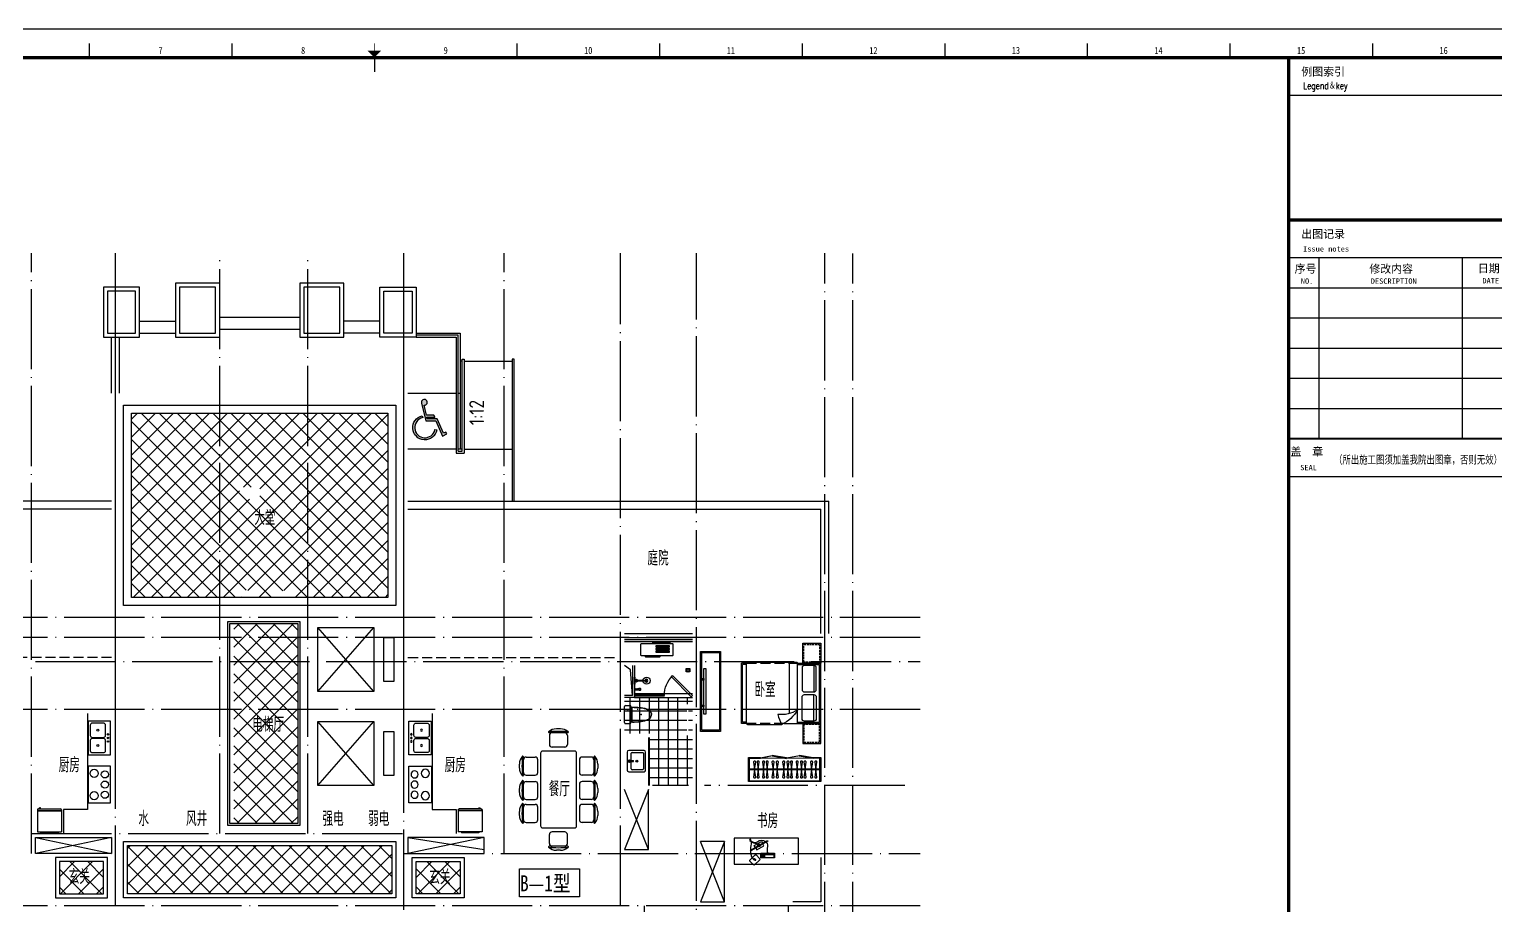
# Model space of a CAD drawing. Extents: x 921942 to 1159542, y -958603 to -790785.
# Drawn here: x 1062360 to 1098954, y -896581 to -874694 of the extents above; entities that cross this region are included whole.
import ezdxf
from ezdxf.enums import TextEntityAlignment as Align

# ---------------------------------------------------------------- set-up
doc = ezdxf.new("R2010")
doc.units = 0
doc.header["$LTSCALE"] = 1000
doc.header["$MEASUREMENT"] = 0
doc.linetypes.add('DASH', pattern=[0.35, 0.25, -0.1])
doc.linetypes.add('DOTE', pattern=[2.42, 2, -0.2, 0.02, -0.2])
doc.layers.get('0').update_dxf_attribs({"linetype": 'CONTINUOUS'})
for name, color, linetype in [('BALCONY', 6, 'CONTINUOUS'), ('BIAOZHU', 3, 'CONTINUOUS'), ('DOTE', 1, 'DOTE'), ('PUB_TEXT', 7, 'CONTINUOUS'), ('STAIR', 2, 'CONTINUOUS'), ('TT', 7, 'CONTINUOUS'), ('WINDOW', 4, 'CONTINUOUS'), ('保温层', 30, 'CONTINUOUS'), ('厨卫', 8, 'CONTINUOUS'), ('图框', 255, 'CONTINUOUS'), ('家具', 8, 'CONTINUOUS'), ('平面填充', 250, 'CONTINUOUS'), ('看线', 2, 'CONTINUOUS'), ('空调', 8, 'CONTINUOUS'), ('管道', 8, 'CONTINUOUS'), ('造型墙', 55, 'CONTINUOUS')]:
    doc.layers.add(name, color=color, linetype=linetype)
doc.styles.add('SHEET1', font='romanc.shx', dxfattribs={"width": 0.65, "bigfont": 'tssdchn.shx'})
doc.styles.get("Standard").update_dxf_attribs({"font": 'GBENOR', "bigfont": 'GBCBIG'})
doc.styles.add('TKZ1', font='SIMHEI.TTF', dxfattribs={"width": 0.7})
doc.styles.add('图签栏', font='SimSun.ttf')
doc.styles.add('黑体', font='SIMHEI.TTF', dxfattribs={"width": 0.8})
pattern_1 = [(180, (1791256.05, -141381.08), (0, 238.125), []), (90, (1791256.05, -141381.08), (238.125, 1e-14), [])]

# ---------------------------------------------------------------- blocks, each defined once
blk = doc.blocks.new('图框2')
at = {"layer": '图框', "color": 0}
for p, q in [((84100, 59400), (0, 59400)), ((32725, 58900), (32725, 58400)), ((37762, 58900), (37762, 58400)), ((47838, 58900), (47838, 58400)), ((52875, 58900), (52875, 58400)), ((57912, 58900), (57912, 58400)), ((62950, 58900), (62950, 58400)), ((67988, 58900), (67988, 58400)), ((73025, 58900), (73025, 58400)), ((78062, 58900), (78062, 58400)), ((42800, 58400), (42800, 57900)), ((75100, 57067), (83100, 57067)), ((75100, 52660), (83100, 52660)), ((75100, 51327), (83100, 51327)), ((76167, 51327), (76167, 44927)), ((81233, 51327), (81233, 44927)), ((75100, 50260), (83100, 50260)), ((75100, 49193), (83100, 49193)), ((75100, 48127), (83100, 48127)), ((75100, 47060), (83100, 47060)), ((75100, 45993), (83100, 45993)), ((75100, 44927), (83100, 44927)), ((75100, 43593), (83100, 43593)), ((75100, 43593), (83100, 43593))]:
    blk.add_line(p, q, dxfattribs=at)
for points, const_width in [([(42800, 58650), (42800, 58900)], 30), ([(75100, 58400), (75100, 1000)], 120), ([(75100, 52660), (83100, 52660)], 120), ([(75100, 44927), (83100, 44927)], 66.7)]:
    blk.add_lwpolyline(points, dxfattribs=dict(at, const_width=const_width))
at = {"layer": '图框', "color": 0, "const_width": 120}
blk.add_lwpolyline([(83100, 58400), (2500, 58400), (2500, 1000), (83100, 1000)], close=True, dxfattribs=at)
at = {"layer": '图框', "color": 0}
blk.add_solid([(42550, 58650), (43050, 58650), (42800, 58400)], dxfattribs=at)
at = {"layer": '图框', "color": 0, "style": 'TKZ1', "width": 0.85}
for s, p in [('7', (35244, 58650)), ('8', (40281, 58650)), ('9', (45319, 58650)), ('10', (50356, 58650)), ('11', (55394, 58650)), ('12', (60431, 58650)), ('13', (65469, 58650)), ('14', (70506, 58650)), ('15', (75544, 58650)), ('16', (80581, 58650))]:
    blk.add_text(s, height=250, dxfattribs=at).set_placement(p, align=Align.MIDDLE)
at = {"layer": '图框', "color": 0, "style": '图签栏'}
for s, height, p in [('例图索引', 282.8, (75551, 57759)), ('出图记录', 282.8, (75551, 52019)), ('Issue notes', 188.55, (75615, 51542)), ('序号', 282.8, (75315, 50792)), ('修改内容', 282.8, (77955, 50787)), ('日期', 282.8, (81788, 50803)), ('NO.', 188.6, (75534, 50402)), ('DESCRIPTION', 188.55, (78005, 50402)), ('DATE', 188.6, (81948, 50413)), ('盖  章', 282.8, (75167, 44324)), ('SEAL', 188.6, (75511, 43809))]:
    blk.add_text(s, height=height, dxfattribs=at).set_placement(p)
at = {"layer": '图框', "color": 0}
for s, height, style, width, p in [('Legend＆key', 240, 'SHEET1', 0.8, (75615, 57282)), ('（所出施工图须加盖我院出图章，否则无效）', 282.83, '图签栏', 0.75, (76705, 44040))]:
    blk.add_text(s, height=height, dxfattribs=dict(at, style=style, width=width)).set_placement(p)
blk = doc.blocks.new('wasfsdgdfh')
at = {"layer": '厨卫', "linetype": 'ByBlock'}
for p, q in [((-317, 406), (241, 406)), ((-317, -432), (-317, 406)), ((241, 406), (241, -432)), ((-190, 51), (-190, 305)), ((-140, 356), (140, 356)), ((140, 0), (-140, 0)), ((190, 305), (190, 51)), ((-190, -330), (-190, -76)), ((-140, -25), (140, -25)), ((190, -76), (190, -330)), ((241, -432), (-317, -432)), ((140, -381), (-140, -381))]:
    blk.add_line(p, q, dxfattribs=at)
at = {"layer": '厨卫', "linetype": 'ByBlock', "extrusion": (0, 0, -1)}
for centre, major_axis, start_param, end_param in [((-254, 76), (-13.5, 13.5), 3.926991, 10.210176), ((-254, -13), (-13.5, 13.5), 3.926991, 10.210176), ((-140, 305), (0.1, 50.8), 4.711206, 6.282002), ((-140, 51), (-0.1, 50.8), 3.142779, 4.713576), ((0, 178), (-18, 18), 3.926991, 10.210176), ((140, 305), (-0.1, 50.8), 0.001187, 1.571983), ((140, 51), (0.1, 50.8), 1.569613, 3.140409), ((-254, -102), (-13.5, 13.5), 3.926991, 10.210176), ((-140, -76), (0.1, 50.8), 4.711206, 6.282002), ((-140, -330), (-0.1, 50.8), 3.142779, 4.713576), ((0, -203), (-18, 18), 3.926991, 10.210176), ((140, -76), (-0.1, 50.8), 0.001187, 1.571983), ((140, -330), (0.1, 50.8), 1.569613, 3.140409)]:
    blk.add_ellipse(centre, major_axis=major_axis, ratio=1, start_param=start_param, end_param=end_param, dxfattribs=at)
blk = doc.blocks.new('aswqdfrsgfh')
at = {"layer": '厨卫', "linetype": 'ByBlock'}
for p, q in [((-513, 299), (-513, -260)), ((401, 299), (-513, 299)), ((401, -260), (401, 299)), ((-513, -260), (401, -260))]:
    blk.add_line(p, q, dxfattribs=at)
for centre, radius in [((-310, 159), 88.9), ((-56, 159), 88.9), ((198, 159), 88.9), ((-336, -108), 102), ((223, -108), 102)]:
    blk.add_circle(centre, radius, dxfattribs=at)
blk = doc.blocks.new('dfdsf')
at = {"layer": '家具'}
for p, q in [((-6119, -27345), (-6119, -27726)), ((-5626, -27307), (-6081, -27307)), ((-5588, -27726), (-5588, -27345)), ((-6081, -27765), (-5626, -27765))]:
    blk.add_line(p, q, dxfattribs=at)
at = {"layer": '家具', "color": 8}
for p, q in [((-6068, -27695), (-6068, -27428)), ((-6049, -27409), (-5869, -27409)), ((-5872, -27364), (-5886, -27364)), ((-5867, -27351), (-5876, -27341)), ((-5867, -27377), (-5876, -27387)), ((-5870, -27392), (-5866, -27466)), ((-5854, -27345), (-5854, -27332)), ((-5854, -27383), (-5854, -27396)), ((-5837, -27392), (-5841, -27466)), ((-5831, -27341), (-5840, -27350)), ((-5831, -27387), (-5840, -27377)), ((-5838, -27409), (-5658, -27409)), ((-5835, -27364), (-5821, -27364)), ((-5639, -27428), (-5639, -27695)), ((-5658, -27714), (-6049, -27714)), ((-5866, -27466), (-5841, -27466))]:
    blk.add_line(p, q, dxfattribs=at)
for centre, radius in [((-5854, -27364), 32.3), ((-5854, -27364), 18.8), ((-5855, -27549), 25.4), ((-5855, -27549), 16)]:
    blk.add_circle(centre, radius, dxfattribs=at)
at = {"layer": '家具'}
for centre, start, end in [((-6081, -27345), 90, 180), ((-5626, -27345), 0, 90), ((-6081, -27726), 180, 270), ((-5626, -27726), 270, 0)]:
    blk.add_arc(centre, 38.1, start, end, dxfattribs=at)
at = {"layer": '家具', "color": 8}
for centre, start, end in [((-6049, -27428), 90, 180), ((-5658, -27428), 0, 90), ((-6049, -27695), 180, 270), ((-5658, -27695), 270, 0)]:
    blk.add_arc(centre, 19.1, start, end, dxfattribs=at)
blk = doc.blocks.new('asfdgfh')
at = {"layer": '厨卫', "ltscale": 100}
for p, q in [((-266, -207, 0), (-266, -92, 0)), ((159, -67, 0), (-241, -67, 0)), ((159, -232, 0), (-241, -232, 0)), ((145, -40, 0), (-228, -40, 0)), ((184, -207, 0), (184, -92, 0))]:
    blk.add_line(p, q, dxfattribs=at)
for centre, radius, start, end in [((-241, -92, 0), 25, 90, 180), ((-241, -207, 0), 25, 180, 270), ((-261, -39, 0), 33.7, 303.6157, 10.847), ((178, -39, 0), 33.9, 169.3113, 235.1347), ((159, -92, 0), 25, 0, 90), ((159, -207, 0), 25, 270, 0)]:
    blk.add_arc(centre, radius, start, end, dxfattribs=at)
for points, knots in [([(-227, -33, 0), (-227, 85, 0), (-226, 243, 0), (-137, 424, 0), (-69, 441, 0), (-41, 448, 0)], [0, 0, 0, 0, 355.24272, 473.249847, 556.576042, 556.576042, 556.576042, 556.576042]), ([(-222, -41, 0), (-222, -2, 0), (-222, 29, 0), (-220, 90, 0), (-219, 121, 0), (-213, 182, 0), (-208, 213, 0), (-198, 258, 0), (-194, 273, 0), (-187, 296, 0), (-184, 303, 0), (-180, 315, 0), (-179, 319, 0), (-176, 326, 0), (-174, 330, 0), (-170, 341, 0), (-167, 348, 0), (-160, 363, 0), (-156, 369, 0), (-148, 382, 0), (-143, 389, 0), (-134, 400, 0), (-129, 405, 0), (-121, 412, 0), (-118, 414, 0), (-112, 418, 0), (-109, 420, 0), (-102, 423, 0), (-99, 425, 0), (-92, 428, 0), (-89, 429, 0), (-78, 433, 0), (-71, 435, 0), (-56, 440, 0), (-48, 441, 0), (-40, 443, 0)], [0, 0, 0, 0, 92.762674, 92.762674, 185.525347, 185.525347, 278.288021, 278.288021, 324.669358, 324.669358, 347.860026, 347.860026, 359.45536, 359.45536, 371.050694, 371.050694, 394.241363, 394.241363, 417.432031, 417.432031, 440.6227, 440.6227, 463.813368, 463.813368, 475.408702, 475.408702, 487.004036, 487.004036, 498.599371, 498.599371, 510.194705, 510.194705, 533.385373, 533.385373, 556.576042, 556.576042, 556.576042, 556.576042]), ([(140, -40, 0), (140, -2, 0), (139, 29, 0), (138, 90, 0), (136, 121, 0), (130, 182, 0), (125, 213, 0), (115, 258, 0), (111, 273, 0), (104, 296, 0), (101, 303, 0), (97, 315, 0), (96, 319, 0), (93, 326, 0), (92, 330, 0), (87, 341, 0), (84, 348, 0), (77, 363, 0), (73, 369, 0), (65, 382, 0), (61, 389, 0), (51, 400, 0), (46, 405, 0), (38, 412, 0), (35, 414, 0), (29, 418, 0), (26, 420, 0), (20, 423, 0), (16, 425, 0), (10, 428, 0), (6, 429, 0), (-4, 433, 0), (-12, 435, 0), (-27, 440, 0), (-35, 441, 0), (-43, 443, 0)], [0, 0, 0, 0, 92.762674, 92.762674, 185.525347, 185.525347, 278.288021, 278.288021, 324.669358, 324.669358, 347.860026, 347.860026, 359.45536, 359.45536, 371.050694, 371.050694, 394.241363, 394.241363, 417.432031, 417.432031, 440.6227, 440.6227, 463.813368, 463.813368, 475.408702, 475.408702, 487.004036, 487.004036, 498.599371, 498.599371, 510.194705, 510.194705, 533.385373, 533.385373, 556.576042, 556.576042, 556.576042, 556.576042]), ([(145, -33, 0), (144, 85, 0), (143, 243, 0), (54, 424, 0), (-13, 441, 0), (-41, 448, 0)], [0, 0, 0, 0, 355.24272, 473.249847, 556.576042, 556.576042, 556.576042, 556.576042])]:
    blk.add_open_spline(points, degree=3, knots=knots, dxfattribs=at)
at = {"layer": '厨卫'}
for p in [(-42, 189, 0), (-171, -149, 0)]:
    blk.add_point(p, dxfattribs=at)
blk = doc.blocks.new('asfdgfhgfh')
at = {"layer": '厨卫', "lineweight": -3}
for p, q in [((-222, -50), (-222, -125)), ((-222, -72), (-192, -72)), ((-192, -50), (-192, -125)), ((-12, -37), (-12, -27)), ((4, -42), (4, -315)), ((14, -315), (14, -42)), ((31, -37), (31, -27))]:
    blk.add_line(p, q, dxfattribs=at)
at = {"layer": '厨卫', "color": 8}
for p, q in [((-6, -37), (-6, -27)), ((24, -34), (24, -27))]:
    blk.add_line(p, q, dxfattribs=at)
at = {"layer": '厨卫', "lineweight": -3}
for points in [[(-195, -40), (-195, -12), (-219, -12), (-219, -40)], [(-1, -27), (-46, -27), (-76, -22), (-76, -12)], [(-76, -12), (94, -12), (94, -22), (64, -27), (19, -27)], [(-19, -61), (-29, -61), (-29, -57), (-19, -57)], [(4, -82), (-19, -82), (-19, -37), (-6, -37)], [(24, -37), (37, -37), (37, -82), (14, -82)], [(37, -57), (47, -57), (47, -61), (37, -61)]]:
    blk.add_lwpolyline(points, dxfattribs=at)
for points in [[(-162, -12), (-162, -22), (-106, -22), (-106, -12)], [(40, -12), (40, -22), (-22, -22), (-22, -12)]]:
    blk.add_lwpolyline(points, close=True, dxfattribs=at)
at = {"layer": '厨卫', "color": 8}
for points in [[(4, -62), (-6, -62), (-6, -34), (-1, -34)], [(19, -34), (24, -34), (24, -62), (14, -62)]]:
    blk.add_lwpolyline(points, dxfattribs=at)
blk.add_lwpolyline([(19, -22), (19, -42), (-1, -42), (-1, -22)], close=True, dxfattribs=at)
for centre, radius in [((-207, -50), 15), ((-207, -99), 15), ((9, -315), 5)]:
    blk.add_circle(centre, radius, dxfattribs=at)
at = {"layer": '厨卫', "lineweight": -3}
blk.add_circle((9, -315), 89.5, dxfattribs=at)
for centre, start, end in [((-239, -119), 286.4181, 340.3267), ((-175, -119), 199.6733, 253.5819)]:
    blk.add_arc(centre, 17.7, start, end, dxfattribs=at)
at = {"layer": '厨卫', "color": 8}
for centre, radius, start, end in [((-207, -50), 17, 133.3359, 208.0725), ((-207, -99), 17, 151.9275, 28.0725), ((-207, -50), 17, 331.9275, 46.6641), ((9, -315), 35, 98.2132, 81.7868), ((9, -315), 9, 123.749, 56.251)]:
    blk.add_arc(centre, radius, start, end, dxfattribs=at)
at = {"layer": '厨卫', "lineweight": -3, "extrusion": (0, 0, -1)}
for centre, major_axis, ratio, start_param, end_param in [((-207, -147), (33.6, 0), 0.612909, -0.37962, 3.521213), ((-207, -138), (31.4, 0), 0.47884, -1.072899, 4.214492)]:
    blk.add_ellipse(centre, major_axis=major_axis, ratio=ratio, start_param=start_param, end_param=end_param, dxfattribs=at)
blk = doc.blocks.new('aswfdgdfh')
at = {"layer": '厨卫'}
blk.add_lwpolyline([(43, -43), (43, 43), (-43, 43), (-43, -43)], close=True, dxfattribs=at)
at = {"layer": '厨卫', "color": 8}
for points in [[(-33, 0), (-33, 1), (-17, 1), (-17, 0)], [(-24, 23), (-22, 24), (-11, 13), (-13, 12)], [(0, 33), (1, 33), (1, 17), (0, 17)], [(23, 24), (24, 22), (13, 11), (12, 13)], [(33, 0), (33, -1), (17, -1), (17, 0)], [(-23, -24), (-24, -22), (-13, -11), (-12, -13)], [(0, -33), (-1, -33), (-1, -17), (0, -17)], [(24, -23), (22, -24), (11, -13), (13, -12)]]:
    blk.add_lwpolyline(points, close=True, dxfattribs=at)
blk.add_circle((0, 0), 36.6, dxfattribs=at)
blk = doc.blocks.new('DR2045')
at = {"color": 0, "linetype": 'ByBlock'}
for p, q in [((0, 0), (-1.1, -1.1)), ((0, 0), (17, -17)), ((-1.1, -1.1), (15.9, -18))]:
    blk.add_line(p, q, dxfattribs=at)
blk.add_arc((0, 0), 24, 270, 315, dxfattribs=at)
blk = doc.blocks.new('dgfgf')
at = {"layer": '家具'}
blk.add_lwpolyline([(7597, -62676), (7147, -62676), (7147, -63176), (7597, -63176), (7597, -62676), (7517, -62676)], dxfattribs=at)
at = {"layer": '家具', "color": 251, "linetype": 'DASH', "ltscale": 0.2}
blk.add_lwpolyline([(7567, -62706), (7177, -62706), (7177, -63146), (7567, -63146)], close=True, dxfattribs=at)
blk = doc.blocks.new('A$C72813290')
at = {"layer": '家具'}
for p, q in [((579, 2000), (0, 2000)), ((0, 500), (0, 2000)), ((30, 530), (30, 1970)), ((579, 1970), (30, 1970)), ((170, 1945), (170, 1283)), ((579, 500), (579, 2010)), ((1830, 2030), (599, 2030)), ((779, 753), (779, 2030)), ((1850, 500), (1850, 2000)), ((1850, 2000), (1980, 2000)), ((1850, 1970), (1950, 1970)), ((1950, 530), (1950, 1970)), ((1980, 500), (1980, 2000)), ((170, 555), (170, 1217)), ((912, 500), (0, 500)), ((579, 530), (30, 530)), ((1830, 470), (967, 470)), ((1850, 530), (1950, 530)), ((1850, 500), (1980, 500))]:
    blk.add_line(p, q, dxfattribs=at)
at = {"layer": '家具', "linetype": 'DASH'}
for p, q in [((1850, 2000), (579, 2000)), ((912, 500), (1850, 500))]:
    blk.add_line(p, q, dxfattribs=at)
at = {"layer": '家具'}
for points in [[(170, 1945), (405, 1945, -0.414214), (465, 1885), (465, 1343, -0.414214), (405, 1283), (170, 1283, -0.414214), (110, 1343), (110, 1885, -0.414214)], [(170, 555), (405, 555, 0.414214), (465, 615), (465, 1157, 0.414214), (405, 1217), (170, 1217, 0.414214), (110, 1157), (110, 615, 0.414214)]]:
    blk.add_lwpolyline(points, format="xyb", close=True, dxfattribs=at)
blk.add_lwpolyline([(579, 833, 0.180302), (1071, 725, -0.088637), (967, 470, 28871.271551)], format="xyb", dxfattribs=at)
for centre, radius, start, end in [((599, 2010), 20, 90, 180), ((1819, 2001), 30.7, 357.6884, 69.6917), ((1392, 1313), 944, 210.6075, 243.2773), ((1819, 499), 30.7, 290.3566, 2.3152)]:
    blk.add_arc(centre, radius, start, end, dxfattribs=at)
blk.add_blockref('dgfgf', (-7147, 65176), dxfattribs=at)
at = {"layer": '家具', "xscale": -1, "rotation": 180}
blk.add_blockref('dgfgf', (-7147, -62676), dxfattribs=at)
blk = doc.blocks.new('sderg fhfgjghj')
at = {"layer": '家具'}
blk.add_line((934, 186), (934, 206), dxfattribs=at)
at = {"layer": '家具', "color": 8}
for p, q in [((-553, -83), (1212, -84)), ((-553, -103), (1212, -104))]:
    blk.add_line(p, q, dxfattribs=at)
at = {"layer": '家具'}
for points in [[(-390, 187), (-390, 207), (-573, 207), (-573, -393), (1232, -394), (1232, 206), (934, 206)], [(-388, 187), (934, 186), (1212, 186), (1212, -374), (-553, -373), (-553, 187), (-388, 187)]]:
    blk.add_lwpolyline(points, dxfattribs=at)
at = {"layer": '家具', "color": 8}
for points in [[(-479, -280), (-452, -93), (-479, 93, -0.459921), (-459, 117), (-445, 117, -0.459921), (-425, 93), (-452, -93), (-425, -280, -0.459921), (-445, -303), (-459, -303, -0.459921)], [(-372, -280), (-346, -93), (-372, 93, -0.459921), (-353, 117), (-338, 117, -0.459921), (-319, 93), (-346, -93), (-319, -280, -0.459921), (-338, -303), (-353, -303, -0.459921)], [(-209, -280), (-182, -93), (-209, 93, -0.459921), (-189, 117), (-175, 117, -0.459921), (-155, 93), (-182, -93), (-155, -280, -0.459921), (-175, -303), (-189, -303, -0.459921)], [(-120, -280), (-93, -93), (-120, 93, -0.459921), (-100, 117), (-86, 117, -0.459921), (-66, 93), (-93, -93), (-66, -280, -0.459921), (-86, -303), (-100, -303, -0.459921)], [(-13, -280), (13, -93), (-13, 93, -0.459921), (6, 117), (21, 117, -0.459921), (40, 93), (13, -93), (40, -280, -0.459921), (21, -303), (6, -303, -0.459921)], [(128, -280), (155, -93), (128, 93, -0.459921), (148, 117), (162, 117, -0.459921), (182, 93), (155, -93), (182, -280, -0.459921), (162, -303), (148, -303, -0.459921)], [(217, -280), (244, -93), (217, 93, -0.459921), (236, 117), (251, 117, -0.459921), (270, 93), (244, -93), (270, -280, -0.459921), (251, -303), (236, -303, -0.459921)], [(323, -280), (350, -93), (323, 93, -0.459921), (343, 117), (357, 117, -0.459921), (377, 93), (350, -93), (377, -280, -0.459921), (357, -303), (343, -303, -0.459921)], [(483, -280), (510, -93), (483, 93, -0.459921), (503, 117), (518, 117, -0.459921), (537, 93), (510, -93), (537, -280, -0.459921), (518, -303), (503, -303, -0.459921)], [(590, -280), (617, -93), (590, 93, -0.459921), (610, 117), (624, 117, -0.459921), (644, 93), (617, -93), (644, -280, -0.459921), (624, -303), (610, -303, -0.459921)], [(737, -280), (764, -93), (737, 93, -0.459921), (757, 117), (771, 117, -0.459921), (791, 93), (764, -93), (791, -280, -0.459921), (771, -303), (757, -303, -0.459921)], [(826, -280), (852, -93), (826, 93, -0.459921), (845, 117), (860, 117, -0.459921), (879, 93), (852, -93), (879, -280, -0.459921), (860, -303), (845, -303, -0.459921)], [(961, -280), (988, -93), (961, 93, -0.459921), (981, 117), (995, 117, -0.459921), (1015, 93), (988, -93), (1015, -280, -0.459921), (995, -303), (981, -303, -0.459921)], [(1049, -280), (1076, -93), (1049, 93, -0.459921), (1069, 117), (1083, 117, -0.459921), (1103, 93), (1076, -93), (1103, -280, -0.459921), (1083, -303), (1069, -303, -0.459921)]]:
    blk.add_lwpolyline(points, format="xyb", close=True, dxfattribs=at)
at = {"layer": '家具'}
for points in [[(-388, 196), (-40, 259), (-39, 250), (-386, 187)], [(276, 196), (-40, 259), (-42, 250), (274, 187)], [(278, 196), (640, 259), (642, 249), (280, 186)], [(934, 196), (640, 259), (638, 249), (932, 186)]]:
    blk.add_lwpolyline(points, close=True, dxfattribs=at)
blk = doc.blocks.new('A$C2FB07499')
at = {"layer": '家具', "ltscale": 0.5}
blk.add_lwpolyline([(500, 0), (0, 0), (0, 2000), (500, 2000)], close=True, dxfattribs=at)
at = {"layer": '家具', "color": 251, "ltscale": 40}
for points in [[(470, 30), (30, 30), (30, 1970), (470, 1970)], [(368, 1572), (415, 1572), (415, 428), (368, 428)], [(415, 1381), (480, 1381), (480, 1343), (415, 1343)], [(415, 717), (480, 717), (480, 679), (415, 679)]]:
    blk.add_lwpolyline(points, close=True, dxfattribs=at)
blk = doc.blocks.new('monitor')
at = {"layer": '家具'}
for p, q in [((1213982, -498635), (1213982, -498650)), ((1214012, -498635), (1214012, -498650))]:
    blk.add_line(p, q, dxfattribs=at)
for points in [[(1213797, -498665), (1214197, -498665), (1214197, -498650), (1213797, -498650)], [(1213982, -498635), (1214012, -498635), (1214012, -498620), (1213982, -498620)], [(1213987, -498635), (1214007, -498635), (1214007, -498650), (1213987, -498650)]]:
    blk.add_lwpolyline(points, close=True, dxfattribs=at)
for points in [[(1214082, -498650), (1214082, -498605), (1213912, -498605), (1213912, -498650)], [(1214082, -498665), (1214082, -498710), (1213912, -498710), (1213912, -498665)]]:
    blk.add_lwpolyline(points, dxfattribs=at)
for start, end in [(120, 180), (210, 330), (0, 60)]:
    blk.add_arc((1213997, -498650), 30, start, end, dxfattribs=at)
blk = doc.blocks.new('keyborad')
at = {"layer": '家具'}
for points in [[(1214046, -499984), (1214325, -499984), (1214325, -499891), (1214046, -499891)], [(1214055, -499905), (1214247, -499905), (1214247, -499912), (1214055, -499912)], [(1214055, -499920), (1214247, -499920), (1214247, -499977), (1214055, -499977)], [(1214252, -499905), (1214283, -499905), (1214283, -499912), (1214252, -499912)], [(1214252, -499920), (1214283, -499920), (1214283, -499962), (1214252, -499962)], [(1214287, -499920), (1214318, -499920), (1214318, -499977), (1214287, -499977)]]:
    blk.add_lwpolyline(points, close=True, dxfattribs=at)
blk = doc.blocks.new('com')
at = {"layer": '家具'}
for p, q in [((1214280, -499611), (1214282, -499613)), ((1214281, -499613), (1214289, -499632))]:
    blk.add_line(p, q, dxfattribs=at)
for points in [[(1213891, -499544, -0.353754), (1213926, -499692, 0.387634), (1213919, -499858, 0.387634)], [(1213891, -499544, -0.222136), (1213950, -499639, 0.247528), (1214002, -499714, 1.194978)], [(1213891, -499544, 0.157264), (1213998, -499559, -0.115899), (1214201, -499561, -0.228917), (1214276, -499604, 0.669925)], [(1214288, -499653, -0.102482), (1214276, -499632, -0.140335), (1214276, -499620, -0.497592), (1214290, -499614, 0.497592)], [(1214305, -499645, 0.102482), (1214298, -499623, 0.140335), (1214290, -499614, 0.497592), (1214276, -499620, -0.497592)], [(1214305, -499645, -0.825627), (1214288, -499653, -4.21376)], [(1213930, -499869, 0.285337), (1214057, -499894, -0.150591), (1214161, -499902)]]:
    blk.add_lwpolyline(points, format="xyb", dxfattribs=at)
blk.add_lwpolyline([(1214292, -499741), (1214398, -499630, 0.414214), (1214398, -499611), (1214320, -499536, 0.414214), (1214301, -499537), (1214195, -499647, 0.414214), (1214195, -499666), (1214273, -499741, 0.414214)], format="xyb", close=True, dxfattribs=at)
blk.add_lwpolyline([(1214276, -499605), (1214279, -499611), (1214281, -499610), (1214277, -499604)], close=True, dxfattribs=at)
blk.add_circle((1213891, -499544), 15, dxfattribs=at)
blk.add_arc((1214283, -499617), 17, 248.1471, 338.0484, dxfattribs=at)
at = {"layer": '家具', "rotation": 59.99999999993759}
blk.add_blockref('monitor', (175155, -1301750), dxfattribs=at)
at = {"layer": '看线', "rotation": 90}
blk.add_blockref('keyborad', (714270, -1714087), dxfattribs=at)
blk = doc.blocks.new('A$C0C200289')
at = {"layer": '家具'}
for p, q in [((-150, 72), (-150, 597)), ((600, 597), (-150, 597)), ((500, 623), (-48, 623)), ((-48, 613), (-48, 623)), ((500, 613), (-48, 613)), ((500, 613), (500, 623)), ((600, 72), (600, 597)), ((-144, 72), (-150, 72)), ((-150, 53), (-150, 62)), ((-144, 62), (-150, 62)), ((-144, 62), (-144, 72)), ((568, 22), (-118, 22)), ((499, 22), (499, 0)), ((535, 22), (535, 0)), ((594, 62), (594, 72)), ((594, 72), (600, 72)), ((594, 62), (600, 62)), ((600, 53), (600, 62)), ((499, 0), (535, 0))]:
    blk.add_line(p, q, dxfattribs=at)
at = {"layer": '家具', "color": 251}
for p, q in [((594, 72), (-144, 72)), ((594, 62), (-144, 62))]:
    blk.add_line(p, q, dxfattribs=at)
at = {"layer": '家具'}
for centre, start, end in [((-118, 53), 180, 270), ((568, 53), 270, 0)]:
    blk.add_arc(centre, 31.5, start, end, dxfattribs=at)
blk = doc.blocks.new('A$C6F030B8F')
for p, q in [((93, 1709), (553, 1709)), ((98, 1641), (98, 1416)), ((273, 1809), (373, 1809)), ((548, 1641), (548, 1416)), ((701, 1709), (1161, 1709)), ((706, 1641), (706, 1416)), ((882, 1809), (981, 1809)), ((1156, 1641), (1156, 1416)), ((1274, 1709), (1734, 1709)), ((1279, 1641), (1279, 1416)), ((1454, 1809), (1553, 1809)), ((1729, 1641), (1729, 1416)), ((-50, 1229), (-50, 429)), ((1816, 1279), (0, 1279)), ((166, 1349), (481, 1349)), ((774, 1349), (1089, 1349)), ((1346, 1349), (1661, 1349)), ((1866, 429), (1866, 1229)), ((-610, 875), (-610, 775)), ((-510, 1055), (-510, 595)), ((-442, 1050), (-217, 1050)), ((-150, 982), (-150, 667)), ((1965, 982), (1965, 667)), ((2258, 1050), (2033, 1050)), ((2325, 1055), (2325, 595)), ((2425, 875), (2425, 775)), ((-442, 600), (-217, 600)), ((0, 379), (1816, 379)), ((2258, 600), (2033, 600)), ((98, 17), (98, 242)), ((481, 310), (166, 310)), ((548, 17), (548, 242)), ((706, 17), (706, 242)), ((1089, 310), (774, 310)), ((1156, 17), (1156, 242)), ((1279, 17), (1279, 242)), ((1661, 310), (1346, 310)), ((1729, 17), (1729, 242)), ((553, -50), (93, -50)), ((373, -150), (273, -150)), ((1161, -50), (701, -50)), ((981, -150), (882, -150)), ((1734, -50), (1274, -50)), ((1553, -150), (1454, -150))]:
    blk.add_line(p, q)
for centre, radius, start, end in [((84, 1725), 10, 130.7265, 202.67), ((93, 1729), 20, 202.67, 270), ((283, 1493), 316, 91.7651, 130.7265), ((323, -969), 2713, 84.8023, 95.1977), ((166, 1641), 67.5, 90, 180), ((363, 1493), 316, 49.2735, 88.2349), ((481, 1641), 67.5, 0, 90), ((553, 1729), 20, 270, 337.33), ((562, 1725), 10, 337.33, 49.2735), ((692, 1725), 10, 130.7265, 202.67), ((701, 1729), 20, 202.67, 270), ((892, 1493), 316, 91.7651, 130.7265), ((931, -969), 2713, 84.8023, 95.1977), ((774, 1641), 67.5, 90, 180), ((971, 1493), 316, 49.2735, 88.2349), ((1089, 1641), 67.5, 0, 90), ((1161, 1729), 20, 270, 337.33), ((1171, 1725), 10, 337.33, 49.2735), ((1265, 1725), 10, 130.7265, 202.67), ((1274, 1729), 20, 202.67, 270), ((1464, 1493), 316, 91.7651, 130.7265), ((1504, -969), 2713, 84.8023, 95.1977), ((1346, 1641), 67.5, 90, 180), ((1544, 1493), 316, 49.2735, 88.2349), ((1661, 1641), 67.5, 0, 90), ((1734, 1729), 20, 270, 337.33), ((1743, 1725), 10, 337.33, 49.2735), ((0, 1229), 50, 90, 180), ((166, 1416), 67.5, 180, 270), ((481, 1416), 67.5, 270, 0), ((774, 1416), 67.5, 180, 270), ((1089, 1416), 67.5, 270, 0), ((1346, 1416), 67.5, 180, 270), ((1661, 1416), 67.5, 270, 0), ((1816, 1229), 50, 0, 90), ((-294, 865), 316, 139.2735, 178.2349), ((-294, 785), 316, 181.7651, 220.7265), ((2168, 825), 2713, 174.8023, 185.1977), ((-526, 1064), 10, 67.33, 139.2735), ((-530, 1055), 20, 0, 67.33), ((-442, 982), 67.5, 90, 180), ((-217, 982), 67.5, 0, 90), ((2033, 982), 67.5, 90, 180), ((2258, 982), 67.5, 0, 90), ((2345, 1055), 20, 112.67, 180), ((2341, 1064), 10, 40.7265, 112.67), ((2110, 865), 316, 1.7651, 40.7265), ((-353, 825), 2713, 354.8023, 5.1977), ((2110, 785), 316, 319.2735, 358.2349), ((-526, 586), 10, 220.7265, 292.67), ((-530, 595), 20, 292.67, 0), ((-442, 667), 67.5, 180, 270), ((-217, 667), 67.5, 270, 0), ((0, 429), 50, 180, 270), ((1816, 429), 50, 270, 0), ((2033, 667), 67.5, 180, 270), ((2258, 667), 67.5, 270, 0), ((2345, 595), 20, 180, 247.33), ((2341, 586), 10, 247.33, 319.2735), ((166, 242), 67.5, 90, 180), ((166, 17), 67.5, 180, 270), ((481, 242), 67.5, 0, 90), ((481, 17), 67.5, 270, 0), ((774, 242), 67.5, 90, 180), ((774, 17), 67.5, 180, 270), ((1089, 242), 67.5, 0, 90), ((1089, 17), 67.5, 270, 0), ((1346, 242), 67.5, 90, 180), ((1346, 17), 67.5, 180, 270), ((1661, 242), 67.5, 0, 90), ((1661, 17), 67.5, 270, 0), ((84, -66), 10, 157.33, 229.2735), ((93, -70), 20, 90, 157.33), ((283, 165), 316, 229.2735, 268.2349), ((323, 2628), 2713, 264.8023, 275.1977), ((363, 165), 316, 271.7651, 310.7265), ((553, -70), 20, 22.67, 90), ((562, -66), 10, 310.7265, 22.67), ((692, -66), 10, 157.33, 229.2735), ((701, -70), 20, 90, 157.33), ((892, 165), 316, 229.2735, 268.2349), ((931, 2628), 2713, 264.8023, 275.1977), ((971, 165), 316, 271.7651, 310.7265), ((1161, -70), 20, 22.67, 90), ((1171, -66), 10, 310.7265, 22.67), ((1274, -70), 20, 90, 157.33), ((1265, -66), 10, 157.33, 229.2735), ((1464, 165), 316, 229.2735, 268.2349), ((1504, 2628), 2713, 264.8023, 275.1977), ((1544, 165), 316, 271.7651, 310.7265), ((1734, -70), 20, 22.67, 90), ((1743, -66), 10, 310.7265, 22.67)]:
    blk.add_arc(centre, radius, start, end)
blk = doc.blocks.new('空调机')
at = {"layer": '空调', "color": 8}
for p, q in [((2416486, -275315), (2416486, -275325)), ((2416849, -275305), (2416496, -275305)), ((2416859, -275325), (2416859, -275315))]:
    blk.add_line(p, q, dxfattribs=at)
blk.add_lwpolyline([(2416186, -275325), (2416946, -275325, -0.414214), (2416966, -275345), (2416966, -275615, -0.414214), (2416946, -275635), (2416186, -275635, -0.414214), (2416166, -275615), (2416166, -275345, -0.414214)], format="xyb", close=True, dxfattribs=at)
for points in [[(2416256, -275445), (2416592, -275445), (2416592, -275416), (2416256, -275416)], [(2416256, -275511), (2416592, -275511), (2416592, -275482), (2416256, -275482)], [(2416256, -275577), (2416592, -275577), (2416592, -275548), (2416256, -275548)], [(2416235, -275664), (2416675, -275664), (2416675, -275649), (2416235, -275649)]]:
    blk.add_lwpolyline(points, close=True, dxfattribs=at)
for centre, start, end in [((2416496, -275315), 90, 180), ((2416849, -275315), 0, 90)]:
    blk.add_arc(centre, 10, start, end, dxfattribs=at)
blk = doc.blocks.new('残疾人标志')
at = {"layer": 'BIAOZHU', "linetype": 'Continuous'}
h = blk.add_hatch(color=256, dxfattribs=at)
h.paths.add_polyline_path([(21, 1271, 3.098844), (-109, 1384), (103, 491), (613, 491), (944, -263), (1149, -156), (1102, -67), (992, -125), (678, 591), (182, 591), (160, 682), (558, 682), (514, 782), (137, 782)])
h.paths.add_polyline_path([(-48, 655), (-69, 752, 1.85205), (658, 39), (560, 59, -1.85205)])
for p, q in [((514, 782), (558, 682)), ((103, 491), (613, 491))]:
    blk.add_line(p, q, dxfattribs=at)
for points in [[(21, 1271, 3.098844), (-109, 1384)], [(-69, 752), (-48, 655, 1.85205), (560, 59), (658, 39, -1.85205), (-69, 752, -0.892093)]]:
    blk.add_lwpolyline(points, format="xyb", dxfattribs=at)
blk.add_lwpolyline([(-109, 1384), (103, 491), (613, 491), (944, -263), (1149, -156), (1102, -67), (992, -125), (678, 591), (182, 591), (160, 682), (558, 682), (514, 782), (137, 782), (21, 1271)], dxfattribs=at)

msp = doc.modelspace()

# ---------------------------------------------------------------- hatches: boundary and pattern name
at = {"layer": '平面填充'}
h = msp.add_hatch(dxfattribs=at)
h.set_pattern_fill('NET', color=256, scale=100, angle=45, style=0)
h.set_pattern_definition([(45, (354989.77, 5930.47), (-224.5064, 224.5064), []), (135, (354989.77, 5930.47), (-224.5064, -224.5064), [])])
h.paths.add_polyline_path([(1067210, -884281), (1064910, -884281), (1064910, -888881), (1067210, -888881)])
h.paths.add_polyline_path([(1068110, -886429), (1067210, -886429), (1067210, -888881), (1067660, -888881), (1067660, -888696), (1067690, -888696), (1067690, -888696, -0.200693), (1068102, -888881), (1068110, -888881)])
h.paths.add_polyline_path([(1069310, -886129), (1068113, -886129), (1068110, -886132), (1068110, -888881), (1068418, -888881, -0.200693), (1068830, -888696), (1068830, -888696), (1068860, -888696), (1068860, -888881), (1069310, -888881)])
h.paths.add_polyline_path([(1069310, -884281), (1068110, -884281), (1068110, -886129), (1069310, -886129)])
h.paths.add_polyline_path([(1068110, -884281), (1067210, -884281), (1067210, -886429), (1067813, -886429), (1067513, -886129), (1068110, -886129)])
h.paths.add_polyline_path([(1071310, -884281), (1069310, -884281), (1069310, -888881), (1071310, -888881)])
h.paths.add_polyline_path([(1067904, -887188), (1068572, -887188), (1068572, -886641), (1067904, -886641)], flags=9)
h.paths.add_polyline_path([(1068138, -886103), (1069387, -886103), (1069387, -885657), (1068138, -885657)], flags=9)
h = msp.add_hatch(dxfattribs=at)
h.set_pattern_fill('NET', color=256, scale=100, angle=45, style=0)
h.set_pattern_definition([(45, (354989.77, -119952.85), (-224.5064, 224.5064), []), (135, (354989.77, -119952.85), (-224.5064, -224.5064), [])])
h.paths.add_polyline_path([(1067460, -889531), (1069060, -889531), (1069060, -894531), (1067460, -894531)])
h = msp.add_hatch(dxfattribs=at)
h.set_pattern_fill('NET', color=256, scale=75, style=0)
h.set_pattern_definition(pattern_1)
h.paths.add_polyline_path([(1078359, -891681), (1078770, -891681), (1078770, -892281), (1078011, -892281, -0.234398)])
edge = h.paths.add_edge_path()
edge.add_line((1077350, -891583), (1077235, -891583))
edge.add_arc((1077235, -891608), 25, 450, 540)
edge.add_line((1077210, -891608), (1077210, -891381))
edge.add_line((1077210, -891381), (1077460, -891381))
edge.add_line((1077460, -891381), (1078910, -891381))
edge.add_line((1078910, -891381), (1078910, -891681))
edge.add_line((1078910, -891681), (1078810, -891681))
edge.add_line((1078810, -891681), (1078810, -891551))
edge.add_line((1078810, -891551), (1078770, -891551))
edge.add_line((1078770, -891551), (1078770, -891551))
edge.add_arc((1078790, -892331), 780, 451.4693, 483.5573)
edge.add_line((1078359, -891681), (1077798, -891681))
edge.add_spline(control_points=[(1077798, -891681), (1077786, -891675), (1077657, -891623), (1077527, -891622), (1077409, -891622)], knot_values=[0, 0, 0, 0, 37.47571, 392.71843, 392.71843, 392.71843, 392.71843], degree=3, periodic=0)
edge.add_arc((1077403, -891589), 33.7, 214.4786, 280.847, ccw=False)
edge.add_arc((1077350, -891608), 25, 360.1822, 450)
h.paths.add_polyline_path([(1077235, -891583, 0.414214), (1077210, -891608), (1077210, -891381), (1077460, -891381), (1078910, -891381), (1078910, -892281), (1078810, -892281), (1078810, -891551), (1078770, -891551), (1078770, -891551, 0.388153), (1078011, -892281), (1077210, -892281), (1077210, -891681), (1077210, -891608, -0.414214)])
h.paths.add_polyline_path([(1077375, -891608, 0.000795), (1077375, -891608, 0.000002), (1077375, -891608)], flags=16)
h = msp.add_hatch(dxfattribs=at)
h.set_pattern_fill('NET', color=256, scale=75, style=0)
h.set_pattern_definition(pattern_1)
edge = h.paths.add_edge_path()
edge.add_spline(control_points=[(1077798, -891681), (1077786, -891675), (1077657, -891623), (1077527, -891622), (1077409, -891622)], knot_values=[0, 0, 0, 0, 37.47571, 392.71843, 392.71843, 392.71843, 392.71843], degree=3, periodic=0)
edge.add_arc((1077403, -891589), 33.7, 214.4786, 280.847, ccw=False)
edge.add_arc((1077350, -891608), 25, 360.1822, 450)
edge.add_line((1077350, -891583), (1077235, -891583))
edge.add_arc((1077235, -891608), 25, 450, 540)
edge.add_line((1077210, -891608), (1077210, -891381))
edge.add_line((1077210, -891381), (1077460, -891381))
edge.add_line((1077460, -891381), (1078910, -891381))
edge.add_line((1078910, -891381), (1078910, -891681))
edge.add_line((1078910, -891681), (1078810, -891681))
edge.add_line((1078810, -891681), (1078810, -891551))
edge.add_line((1078810, -891551), (1078770, -891551))
edge.add_line((1078770, -891551), (1078770, -891551))
edge.add_arc((1078790, -892331), 780, 451.4693, 483.5573)
edge.add_line((1078359, -891681), (1077798, -891681))
h = msp.add_hatch(dxfattribs=at)
h.set_pattern_fill('NET', color=256, scale=75, style=0)
h.set_pattern_definition(pattern_1)
h.paths.add_polyline_path([(1078770, -891551), (1078770, -891681), (1078359, -891681, -0.140933)])
h = msp.add_hatch(dxfattribs=at)
h.set_pattern_fill('NET', color=256, scale=75, style=0)
h.set_pattern_definition(pattern_1)
h.paths.add_polyline_path([(1078910, -892481), (1078910, -893381), (1078910, -893581), (1078810, -893581), (1077910, -893581), (1077910, -893577), (1077810, -893577), (1077810, -892381), (1078010, -892381), (1078010, -892281), (1078770, -892281), (1078770, -892331), (1078810, -892331), (1078810, -892381), (1078910, -892381)])
h = msp.add_hatch(dxfattribs=at)
h.set_pattern_fill('NET', color=256, scale=100, angle=45, style=0)
h.set_pattern_definition([(45, (404567.73, -356083.9), (-224.5064, 224.5064), []), (135, (404567.73, -356083.9), (-224.5064, -224.5064), [])])
h.paths.add_polyline_path([(1064810, -895081), (1071410, -895081), (1071410, -896281), (1064810, -896281)])
h = msp.add_hatch(dxfattribs=at)
h.set_pattern_fill('NET', color=256, scale=100, angle=45, style=0)
h.set_pattern_definition([(45, (-73022.12, 47384.8), (-224.5064, 224.5064), []), (135, (-73022.12, 47384.8), (-224.5064, -224.5064), [])])
h.paths.add_polyline_path([(1063110, -896281), (1064210, -896281), (1064210, -895481), (1063110, -895481)])
h = msp.add_hatch(dxfattribs=at)
h.set_pattern_fill('NET', color=256, scale=100, angle=45, style=0)
h.set_pattern_definition([(135, (2209241.84, 47384.8), (224.5064, 224.5064), []), (45, (2209241.84, 47384.8), (224.5064, -224.5064), [])])
h.paths.add_polyline_path([(1073110, -896281), (1072010, -896281), (1072010, -895481), (1073110, -895481)])

# ---------------------------------------------------------------- linework, layer by layer
at = {"layer": 'BALCONY'}
for p, q in [((1065110, -881981), (1066010, -881981)), ((1065110, -882281), (1066010, -882281)), ((1071110, -881981), (1070210, -881981)), ((1071110, -882281), (1070210, -882281)), ((1064410, -883781), (1064410, -882381)), ((1064610, -883781), (1064610, -882381)), ((1073060, -882331), (1072010, -882331)), ((1072010, -882381), (1073010, -882381)), ((1073010, -882381), (1073010, -885281)), ((1073060, -885231), (1073060, -882331)), ((1073160, -882931), (1073210, -882931)), ((1073160, -885231), (1073160, -882931)), ((1073210, -882931), (1073210, -885281)), ((1074460, -882931), (1074410, -882931)), ((1074410, -882931), (1074410, -886481)), ((1074460, -886481), (1074460, -882931)), ((1073010, -885281), (1073210, -885281)), ((1073060, -885231), (1073160, -885231)), ((1077210, -889881), (1078910, -889881)), ((1077210, -889931), (1078910, -889931))]:
    msp.add_line(p, q, dxfattribs=at)
at = {"layer": 'BALCONY', "color": 8}
for p, q in [((1077210, -889781), (1078910, -889781)), ((1077210, -889981), (1078910, -889981))]:
    msp.add_line(p, q, dxfattribs=at)
at = {"layer": 'DOTE', "linetype": 'DOTE'}
for p, q in [((1062410, -895281), (1062410, -880281)), ((1064510, -896581), (1064510, -880281)), ((1064510, -892881), (1064510, -880281)), ((1067110, -894781), (1067110, -880281)), ((1069310, -894781), (1069310, -880281)), ((1071710, -896681), (1071710, -880281)), ((1071710, -892881), (1071710, -880281)), ((1074210, -895281), (1074210, -880281)), ((1077110, -896581), (1077110, -880281)), ((1079010, -898881), (1079010, -880281)), ((1082210, -910081), (1082210, -880281)), ((1084591, -889381), (1052310, -889381)), ((1084591, -889881), (1052310, -889881)), ((1062510, -890481), (1084591, -890481)), ((1084591, -891681), (1052310, -891681)), ((1084210, -893581), (1079210, -893581)), ((1062410, -894781), (1071710, -894781)), ((1071710, -895281), (1084591, -895281)), ((1077710, -910081), (1077710, -896581)), ((1081310, -910081), (1081310, -896581))]:
    msp.add_line(p, q, dxfattribs=at)
at = {"layer": 'DOTE', "color": 1, "linetype": 'DOTE'}
for p, q in [((1082910, -910081), (1082910, -880294)), ((1084591, -896581), (1052310, -896581))]:
    msp.add_line(p, q, dxfattribs=at)
at = {"layer": 'PUB_TEXT'}
msp.add_lwpolyline([(1074590, -895661), (1076090, -895661), (1076090, -896361), (1074590, -896361)], close=True, dxfattribs=at)
at = {"layer": 'STAIR'}
for p, q in [((1067110, -881881), (1069110, -881881)), ((1067110, -882181), (1069110, -882181)), ((1072010, -882281), (1073110, -882281)), ((1073110, -882281), (1073110, -885181)), ((1073160, -882981), (1073110, -882981)), ((1073210, -882981), (1074410, -882981)), ((1071810, -883781), (1073010, -883781)), ((1073060, -883781), (1073110, -883781)), ((1073010, -885181), (1071810, -885181)), ((1073160, -885181), (1073060, -885181)), ((1073210, -885181), (1074410, -885181)), ((1069560, -891231), (1069560, -889631)), ((1069560, -889631), (1070960, -889631)), ((1070960, -891231), (1069560, -889631)), ((1069560, -891231), (1070960, -889631)), ((1070960, -889631), (1070960, -891231)), ((1071210, -890981), (1071210, -889881)), ((1071210, -889881), (1071460, -889881)), ((1071460, -889881), (1071460, -890981)), ((1071460, -890981), (1071210, -890981)), ((1070960, -891231), (1069560, -891231)), ((1069560, -893581), (1069560, -891981)), ((1069560, -891981), (1070960, -891981)), ((1070960, -893581), (1069560, -891981)), ((1069560, -893581), (1070960, -891981)), ((1070960, -891981), (1070960, -893581)), ((1071210, -893331), (1071210, -892231)), ((1071210, -892231), (1071460, -892231)), ((1071460, -892231), (1071460, -893331)), ((1070960, -893581), (1069560, -893581)), ((1071460, -893331), (1071210, -893331))]:
    msp.add_line(p, q, dxfattribs=at)
at = {"layer": 'WINDOW'}
msp.add_line((1078810, -893581), (1077910, -893581), dxfattribs=at)
at = {"layer": '保温层'}
for points in [[(1066340, -881131), (1066290, -881131), (1066290, -881131), (1066160, -881131), (1066160, -881131), (1066110, -881131), (1066110, -882281), (1067010, -882281), (1067010, -881131), (1066960, -881131), (1066960, -881131), (1066830, -881131), (1066830, -881131), (1066340, -881131)], [(1069880, -881131), (1069390, -881131), (1069390, -881131), (1069260, -881131), (1069260, -881131), (1069210, -881131), (1069210, -882281), (1070110, -882281), (1070110, -881131), (1070060, -881131), (1070060, -881131), (1069930, -881131), (1069930, -881131), (1069880, -881131)], [(1064780, -881231), (1064490, -881231), (1064490, -881231), (1064360, -881231), (1064360, -881231), (1064310, -881231), (1064310, -882281), (1065010, -882281), (1065010, -881231), (1064960, -881231), (1064960, -881231), (1064830, -881231), (1064830, -881231), (1064780, -881231)], [(1071440, -881231), (1071730, -881231), (1071730, -881231), (1071860, -881231), (1071860, -881231), (1071910, -881231), (1071910, -882281), (1071210, -882281), (1071210, -881231), (1071260, -881231), (1071260, -881231), (1071390, -881231), (1071390, -881231), (1071440, -881231)]]:
    msp.add_lwpolyline(points, dxfattribs=at)
at = {"layer": '厨卫', "color": 3}
for p, q in [((1077460, -891281), (1078910, -891281)), ((1077460, -891381), (1078910, -891381))]:
    msp.add_line(p, q, dxfattribs=at)
at = {"layer": '厨卫', "linetype": 'ByBlock'}
for p, q in [((1078210, -891316), (1077460, -891316)), ((1078210, -891346), (1077460, -891346))]:
    msp.add_line(p, q, dxfattribs=at)
at = {"layer": '厨卫'}
msp.add_line((1077810, -892381), (1077810, -893577), dxfattribs=at)
for points in [[(1063810, -891781), (1063810, -894181), (1063210, -894181), (1063210, -894781)], [(1072410, -891781), (1072410, -894181), (1073010, -894181), (1073010, -894781)]]:
    msp.add_lwpolyline(points, dxfattribs=at)
at = {"layer": '家具'}
for p, q in [((1064410, -894881), (1062510, -895281)), ((1062510, -894881), (1064410, -895281)), ((1071810, -894881), (1073710, -895181)), ((1073710, -894881), (1071810, -895281))]:
    msp.add_line(p, q, dxfattribs=at)
for points in [[(1077810, -893677), (1077210, -895174), (1077810, -895174), (1077210, -893677)], [(1077810, -895174), (1077810, -893677)], [(1079110, -896481), (1079710, -896481), (1079710, -894981), (1079110, -894981)], [(1079710, -894981), (1079110, -896481)], [(1079710, -896481), (1079110, -894981)]]:
    msp.add_lwpolyline(points, dxfattribs=at)
for points in [[(1062510, -894881), (1064410, -894881), (1064410, -895281), (1062510, -895281)], [(1073710, -894881), (1071810, -894881), (1071810, -895281), (1073710, -895281)], [(1079953, -894898), (1079953, -895548), (1081553, -895548), (1081553, -894898)]]:
    msp.add_lwpolyline(points, close=True, dxfattribs=at)
at = {"layer": '平面填充'}
for points in [[(1064710, -884081), (1071510, -884081), (1071510, -889081), (1064710, -889081)], [(1064910, -884281), (1071310, -884281), (1071310, -888881), (1064910, -888881)], [(1067310, -889481), (1069110, -889481), (1069110, -894581), (1067310, -894581)], [(1067360, -889531), (1069060, -889531), (1069060, -894531), (1067360, -894531)], [(1064710, -894981), (1071510, -894981), (1071510, -896381), (1064710, -896381)], [(1064810, -895081), (1071410, -895081), (1071410, -896281), (1064810, -896281)], [(1063010, -896381), (1064310, -896381), (1064310, -895381), (1063010, -895381)], [(1073210, -896381), (1071910, -896381), (1071910, -895381), (1073210, -895381)], [(1063110, -896281), (1064210, -896281), (1064210, -895481), (1063110, -895481)], [(1073110, -896281), (1072010, -896281), (1072010, -895481), (1073110, -895481)]]:
    msp.add_lwpolyline(points, close=True, dxfattribs=at)
at = {"layer": '看线', "linetype": 'DASH'}
for p, q in [((1064410, -890381), (1059210, -890381)), ((1071810, -890381), (1077010, -890381))]:
    msp.add_line(p, q, dxfattribs=at)
at = {"layer": '看线'}
for points in [[(1064780, -881131), (1064490, -881131), (1064360, -881131), (1064210, -881131), (1064210, -882381), (1065110, -882381), (1065110, -881131), (1064960, -881131), (1064830, -881131)], [(1069880, -881031), (1069390, -881031), (1069260, -881031), (1069110, -881031), (1069110, -882381), (1070210, -882381), (1070210, -881031), (1070060, -881031), (1069930, -881031)], [(1071440, -881131), (1071730, -881131), (1071860, -881131), (1072010, -881131), (1072010, -882381), (1071110, -882381), (1071110, -881131), (1071260, -881131), (1071390, -881131)]]:
    msp.add_lwpolyline(points, close=True, dxfattribs=at)
msp.add_lwpolyline([(1066340, -881031), (1066290, -881031), (1066290, -881031), (1066160, -881031, 0.00002), (1066160, -881031), (1066010, -881031), (1066010, -882381), (1067110, -882381), (1067110, -881031), (1066960, -881031), (1066960, -881031), (1066830, -881031, 0.00002), (1066830, -881031)], format="xyb", close=True, dxfattribs=at)
msp.add_lwpolyline([(1082110, -895381), (1082110, -896481), (1081410, -896481)], dxfattribs=at)
at = {"layer": '管道'}
for points in [[(1077460, -890581), (1077460, -891381), (1077210, -891381)], [(1077410, -890581), (1077410, -891331), (1077210, -891331)], [(1077410, -891331), (1077363, -890691), (1077210, -890581)]]:
    msp.add_lwpolyline(points, dxfattribs=at)
at = {"layer": '造型墙'}
for p, q in [((1064410, -886481), (1053910, -886481)), ((1071810, -886481), (1082310, -886481)), ((1082310, -889781), (1082310, -886481)), ((1064410, -886681), (1054110, -886681)), ((1071810, -886681), (1082110, -886681)), ((1082110, -889781), (1082110, -886681))]:
    msp.add_line(p, q, dxfattribs=at)

# ---------------------------------------------------------------- block references
at = {"xscale": 0.5, "yscale": 0.5, "zscale": 0.5}
msp.add_blockref('残疾人标志', (1072201, -884720), dxfattribs=at)
at = {"layer": '厨卫', "xscale": -1}
for name, p, rotation in [('aswfdgdfh', (1078799, -890701), 270), ('aswqdfrsgfh', (1072134, -893612), 90)]:
    msp.add_blockref(name, p, dxfattribs=dict(at, rotation=rotation))
at = {"layer": '厨卫'}
for name, p, rotation in [('asfdgfhgfh', (1077448, -890970), 90), ('asfdgfh', (1077442, -891849, 0), 270), ('aswqdfrsgfh', (1064086, -893612), 270)]:
    msp.add_blockref(name, p, dxfattribs=dict(at, rotation=rotation))
at = {"layer": '厨卫', "linetype": 'ByBlock', "xscale": -29.16666666674428, "yscale": 29.16666666674428, "zscale": 29.16666666670181, "rotation": 270}
msp.add_blockref('DR2045', (1078910, -891331), dxfattribs=at)
at = {"layer": '厨卫', "xscale": -1}
msp.add_blockref('wasfsdgdfh', (1064071, -892378), dxfattribs=at)
at = {"layer": '厨卫'}
msp.add_blockref('wasfsdgdfh', (1072149, -892378), dxfattribs=at)
at = {"layer": '图框', "color": 0, "linetype": 'ByBlock', "xscale": 0.7063020216301084, "yscale": 0.7063020213972777, "zscale": 0.7063020214030876}
msp.add_blockref('图框2', (1040742, -916648), dxfattribs=at)
at = {"layer": '家具'}
for name, p, rotation in [('A$C2FB07499', (1079610, -890229), 180), ('A$C6F030B8F', (1074740, -892772), 270), ('dfdsf', (1049974, -887117), 89.99999994663915)]:
    msp.add_blockref(name, p, dxfattribs=dict(at, rotation=rotation))
at = {"layer": '家具', "xscale": -1}
for name, p in [('A$C72813290', (1082110, -892527)), ('sderg fhfgjghj', (1081537, -893087))]:
    msp.add_blockref(name, p, dxfattribs=at)
at = {"layer": '家具', "rotation": 180}
for p, xscale in [((1063040, -894138), 0.8000000000465661), ((1073180, -894138), -0.8000000000465661)]:
    msp.add_blockref('A$C0C200289', p, dxfattribs=dict(at, xscale=xscale))
at = {"layer": '家具', "xscale": -1.215737044345587, "yscale": 1.215737044578418, "zscale": 1.215737044577628, "rotation": 90.0000000219459}
msp.add_blockref('com', (473037, 580828), dxfattribs=at)
at = {"layer": '空调', "rotation": 180}
msp.add_blockref('空调机', (3494589, -1165667), dxfattribs=at)

# ---------------------------------------------------------------- texts
at = {"layer": 'PUB_TEXT', "style": '黑体', "width": 0.8}
msp.add_text('B—1型', height=400, dxfattribs=at).set_placement((1074604, -896222))
at = {"layer": 'TT', "color": 0, "linetype": 'Continuous'}
for s, rotation, p in [('1:12', 90, (1073708, -884579)), ('玄关', 360, (1072342, -896050))]:
    msp.add_text(s, height=367.5, rotation=rotation, dxfattribs=at).set_placement(p)
for s, height, p in [('大堂', 367.5, (1067974, -887077)), ('庭院', 367.5, (1077785, -888085)), ('卧室', 367.5, (1080457, -891369)), ('电梯厅', 367.5, (1067922, -892239)), ('厨房', 367.5, (1063094, -893251)), ('厨房', 367.5, (1072725, -893251)), ('餐厅', 367.5, (1075322, -893848)), ('水', 368, (1065081, -894592)), ('风井', 367.5, (1066270, -894592)), ('强电', 367.5, (1069675, -894592)), ('弱电', 367.5, (1070815, -894592)), ('书房', 367.5, (1080521, -894643)), ('玄关', 367.5, (1063343, -896042))]:
    msp.add_text(s, height=height, dxfattribs=at).set_placement(p)

doc.saveas('drawing.dxf')
